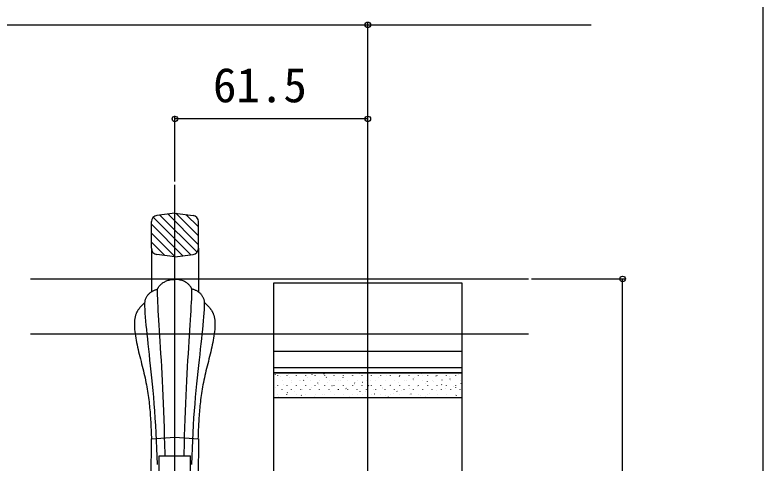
# Model space of a CAD drawing. Units: millimetres, scale not verified. Extents: x -875 to 875, y -1300 to 1293.
# Drawn here: x 636.5 to 875, y 811.7 to 954.5 of the extents above; entities that cross this region are included whole.
import ezdxf
from ezdxf.enums import TextEntityAlignment as Align

# ---------------------------------------------------------------- set-up
doc = ezdxf.new("R2010")
doc.units = ezdxf.units.MM
doc.header["$LTSCALE"] = 8
for name, color, linetype in [('0-4_YKK_12', 2, 'Continuous'), ('0-5_YKK_13', 4, 'Continuous'), ('0-6_YKK_D', 6, 'Continuous'), ('0-7_YKK_ZWAK', 7, 'Continuous'), ('0-8_YSS_K', 3, 'Continuous')]:
    doc.layers.add(name, color=color, linetype=linetype)
doc.styles.add('ＭＳ ゴシック', font='')
doc.styles.get('ＭＳ ゴシック').set_extended_font_data('MS Gothic')

msp = doc.modelspace()

# ---------------------------------------------------------------- linework, layer by layer
at = {"layer": '0-4_YKK_12'}
msp.add_line((641.5, 870.4), (800.228, 870.4), dxfattribs=at)
at = {"layer": '0-5_YKK_13'}
for p, q in [((687.5, 760.4), (687.5, 900.4)), ((692.561, 878.075), (680.579, 890.057)), ((687.5, 891.4), (681.736, 890.631)), ((694.562, 878.902), (682.704, 890.761)), ((695, 881.293), (685.2, 891.093)), ((687.5, 891.4), (693.264, 890.631)), ((695, 884.122), (687.756, 891.366)), ((695, 886.95), (691.019, 890.931)), ((680, 880.151), (680, 888.649)), ((690.066, 877.742), (680, 887.808)), ((695, 880.151), (695, 888.649)), ((687.57, 877.409), (680, 884.979)), ((684.328, 877.823), (680, 882.151)), ((680, 880.151), (680, 866.284)), ((695, 880.151), (695, 866.218)), ((687.5, 877.4), (681.736, 878.169)), ((687.5, 877.4), (693.264, 878.169)), ((719, 847.3), (779, 847.3)), ((719, 842.103), (779, 842.103)), ((719, 840.576), (779, 840.576)), ((719, 832.415), (719, 840.576)), ((719, 840.389), (779, 840.389)), ((719.575, 839.783), (719.52, 839.866)), ((720.299, 839.491), (720.299, 839.541)), ((723.289, 839.491), (723.289, 839.541)), ((723.712, 839.981), (723.708, 839.99)), ((726.279, 839.491), (726.279, 839.541)), ((729.269, 839.491), (729.269, 839.541)), ((731.305, 839.819), (731.25, 839.902)), ((732.259, 839.491), (732.259, 839.541)), ((735.048, 840.057), (735.045, 840.067)), ((735.249, 839.491), (735.249, 839.541)), ((738.239, 839.491), (738.239, 839.541)), ((741.229, 839.491), (741.229, 839.541)), ((743.756, 839.535), (743.753, 839.545)), ((744.219, 839.491), (744.219, 839.541)), ((746.385, 840.134), (746.382, 840.144)), ((747.209, 839.491), (747.209, 839.541)), ((750.199, 839.491), (750.199, 839.541)), ((753.189, 839.491), (753.189, 839.541)), ((754.56, 840.199), (754.505, 840.283)), ((755.093, 839.612), (755.089, 839.621)), ((756.179, 839.491), (756.179, 839.541)), ((757.722, 840.211), (757.718, 840.22)), ((759.169, 839.491), (759.169, 839.541)), ((762.159, 839.491), (762.159, 839.541)), ((765.149, 839.491), (765.149, 839.541)), ((766.29, 840.235), (766.234, 840.319)), ((766.429, 839.689), (766.426, 839.698)), ((768.139, 839.491), (768.139, 839.541)), ((769.058, 840.287), (769.055, 840.297)), ((771.129, 839.491), (771.129, 839.541)), ((774.119, 839.491), (774.119, 839.541)), ((777.109, 839.491), (777.109, 839.541)), ((777.766, 839.765), (777.763, 839.775)), ((721.083, 839.382), (721.079, 839.391)), ((721.674, 838.066), (721.674, 838.116)), ((724.079, 838.899), (724.023, 838.982)), ((724.664, 838.066), (724.664, 838.116)), ((724.683, 837.238), (724.68, 837.247)), ((727.312, 837.837), (727.309, 837.846)), ((727.654, 838.066), (727.654, 838.116)), ((728.582, 838.014), (728.527, 838.097)), ((729.807, 838.813), (729.804, 838.822)), ((730.644, 838.066), (730.644, 838.116)), ((732.419, 839.459), (732.416, 839.468)), ((733.085, 837.13), (733.03, 837.213)), ((733.634, 838.066), (733.634, 838.116)), ((735.808, 838.935), (735.753, 839.018)), ((736.02, 837.314), (736.016, 837.324)), ((736.624, 838.066), (736.624, 838.116)), ((738.649, 837.913), (738.645, 837.923)), ((739.614, 838.066), (739.614, 838.116)), ((740.311, 838.05), (740.256, 838.133)), ((741.144, 838.889), (741.141, 838.899)), ((742.604, 838.066), (742.604, 838.116)), ((744.815, 837.166), (744.759, 837.249)), ((745.594, 838.066), (745.594, 838.116)), ((747.356, 837.391), (747.353, 837.4)), ((748.584, 838.066), (748.584, 838.116)), ((749.985, 837.99), (749.982, 837.999)), ((751.574, 838.066), (751.574, 838.116)), ((752.481, 838.966), (752.477, 838.975)), ((754.564, 838.066), (754.564, 838.116)), ((757.554, 838.066), (757.554, 838.116)), ((758.693, 837.468), (758.69, 837.477)), ((759.063, 839.315), (759.008, 839.398)), ((760.544, 838.066), (760.544, 838.116)), ((761.322, 838.067), (761.319, 838.076)), ((763.566, 838.431), (763.511, 838.514)), ((763.534, 838.066), (763.534, 838.116)), ((763.817, 839.043), (763.814, 839.052)), ((766.524, 838.066), (766.524, 838.116)), ((768.07, 837.546), (768.014, 837.63)), ((769.514, 838.066), (769.514, 838.116)), ((770.03, 837.544), (770.026, 837.554)), ((770.793, 839.351), (770.738, 839.434)), ((772.504, 838.066), (772.504, 838.116)), ((772.659, 838.143), (772.655, 838.153)), ((775.154, 839.119), (775.151, 839.129)), ((775.296, 838.467), (775.241, 838.55)), ((775.494, 838.066), (775.494, 838.116)), ((778.484, 838.066), (778.484, 838.116)), ((719.575, 835.616), (719.572, 835.625)), ((720.299, 836.451), (720.299, 836.501)), ((721.674, 835.026), (721.674, 835.076)), ((722.071, 836.592), (722.067, 836.601)), ((723.289, 836.451), (723.289, 836.501)), ((724.664, 835.026), (724.664, 835.076)), ((726.279, 836.451), (726.279, 836.501)), ((727.654, 835.026), (727.654, 835.076)), ((728.283, 835.094), (728.28, 835.103)), ((729.269, 836.451), (729.269, 836.501)), ((730.644, 835.026), (730.644, 835.076)), ((730.912, 835.692), (730.909, 835.702)), ((732.259, 836.451), (732.259, 836.501)), ((733.407, 836.668), (733.404, 836.678)), ((733.634, 835.026), (733.634, 835.076)), ((735.249, 836.451), (735.249, 836.501)), ((736.624, 835.026), (736.624, 835.076)), ((737.588, 836.245), (737.533, 836.329)), ((738.239, 836.451), (738.239, 836.501)), ((739.614, 835.026), (739.614, 835.076)), ((739.62, 835.17), (739.617, 835.18)), ((741.229, 836.451), (741.229, 836.501)), ((742.091, 835.361), (742.036, 835.444)), ((742.249, 835.769), (742.245, 835.779)), ((742.604, 835.026), (742.604, 835.076)), ((744.219, 836.451), (744.219, 836.501)), ((744.744, 836.745), (744.741, 836.754)), ((745.594, 835.026), (745.594, 835.076)), ((747.209, 836.451), (747.209, 836.501)), ((748.584, 835.026), (748.584, 835.076)), ((749.318, 836.281), (749.263, 836.365)), ((750.199, 836.451), (750.199, 836.501)), ((750.957, 835.247), (750.953, 835.256)), ((751.574, 835.026), (751.574, 835.076)), ((753.189, 836.451), (753.189, 836.501)), ((753.585, 835.846), (753.582, 835.855)), ((753.821, 835.397), (753.766, 835.48)), ((754.564, 835.026), (754.564, 835.076)), ((756.081, 836.822), (756.077, 836.831)), ((756.179, 836.451), (756.179, 836.501)), ((757.554, 835.026), (757.554, 835.076)), ((759.169, 836.451), (759.169, 836.501)), ((760.544, 835.026), (760.544, 835.076)), ((762.159, 836.451), (762.159, 836.501)), ((762.293, 835.324), (762.29, 835.333)), ((763.534, 835.026), (763.534, 835.076)), ((764.922, 835.922), (764.919, 835.932)), ((765.149, 836.451), (765.149, 836.501)), ((766.524, 835.026), (766.524, 835.076)), ((767.417, 836.898), (767.414, 836.908)), ((768.139, 836.451), (768.139, 836.501)), ((769.514, 835.026), (769.514, 835.076)), ((771.018, 834.754), (771.014, 834.764)), ((771.129, 836.451), (771.129, 836.501)), ((772.504, 835.026), (772.504, 835.076)), ((772.573, 836.662), (772.518, 836.745)), ((773.63, 835.4), (773.627, 835.41)), ((774.119, 836.451), (774.119, 836.501)), ((775.494, 835.026), (775.494, 835.076)), ((776.259, 835.999), (776.255, 836.008)), ((777.076, 835.777), (777.021, 835.861)), ((777.109, 836.451), (777.109, 836.501)), ((778.484, 835.026), (778.484, 835.076)), ((778.754, 836.975), (778.751, 836.984)), ((720.299, 833.411), (720.299, 833.461)), ((720.547, 832.873), (720.543, 832.882)), ((723.176, 833.472), (723.172, 833.481)), ((723.34, 834.096), (723.284, 834.179)), ((723.289, 833.411), (723.289, 833.461)), ((725.671, 834.448), (725.668, 834.457)), ((726.279, 833.411), (726.279, 833.461)), ((727.843, 833.211), (727.788, 833.295)), ((729.269, 833.411), (729.269, 833.461)), ((731.883, 832.949), (731.88, 832.959)), ((732.259, 833.411), (732.259, 833.461)), ((734.512, 833.548), (734.509, 833.558)), ((735.249, 833.411), (735.249, 833.461)), ((737.008, 834.524), (737.004, 834.534)), ((738.239, 833.411), (738.239, 833.461)), ((741.229, 833.411), (741.229, 833.461)), ((743.22, 833.026), (743.217, 833.035)), ((744.219, 833.411), (744.219, 833.461)), ((745.849, 833.625), (745.846, 833.634)), ((746.595, 834.476), (746.539, 834.56)), ((747.209, 833.411), (747.209, 833.461)), ((748.344, 834.601), (748.341, 834.61)), ((750.199, 833.411), (750.199, 833.461)), ((751.098, 833.592), (751.043, 833.675)), ((751.945, 832.457), (751.941, 832.466)), ((753.189, 833.411), (753.189, 833.461)), ((754.557, 833.103), (754.553, 833.112)), ((755.601, 832.707), (755.546, 832.791)), ((756.179, 833.411), (756.179, 833.461)), ((757.186, 833.702), (757.182, 833.711)), ((758.324, 834.512), (758.269, 834.596)), ((759.169, 833.411), (759.169, 833.461)), ((759.681, 834.677), (759.678, 834.687)), ((762.159, 833.411), (762.159, 833.461)), ((762.827, 833.628), (762.772, 833.711)), ((763.281, 832.533), (763.278, 832.543)), ((765.149, 833.411), (765.149, 833.461)), ((765.893, 833.179), (765.89, 833.189)), ((767.331, 832.743), (767.275, 832.827)), ((768.139, 833.411), (768.139, 833.461)), ((768.522, 833.778), (768.519, 833.788)), ((771.129, 833.411), (771.129, 833.461)), ((774.119, 833.411), (774.119, 833.461)), ((774.618, 832.61), (774.615, 832.619)), ((777.109, 833.411), (777.109, 833.461)), ((777.23, 833.256), (777.227, 833.265)), ((682.5, 813.949), (692.5, 813.949)), ((682.5, 760.4), (682.5, 813.949)), ((692.5, 760.4), (692.5, 813.949))]:
    msp.add_line(p, q, dxfattribs=at)
for points in [[(684.35, 813.949), (684.339, 814.669), (684.285, 817.486), (684.219, 820.246), (684.144, 822.948), (684.058, 825.592), (683.965, 828.175), (683.864, 830.696), (683.758, 833.154), (683.646, 835.547), (683.53, 837.876), (683.411, 840.137), (683.29, 842.33), (683.169, 844.453), (683.047, 846.506), (682.927, 848.487), (682.809, 850.394), (682.694, 852.227), (682.583, 853.984), (682.478, 855.664), (682.379, 857.265), (682.288, 858.786), (682.206, 860.226), (682.132, 861.584), (682.07, 862.859), (682.019, 864.048), (681.981, 865.151), (681.957, 866.167), (681.947, 867.093), (681.952, 867.135), (681.968, 867.193), (681.994, 867.264), (682.031, 867.349), (682.08, 867.445), (682.139, 867.551), (682.21, 867.667), (682.293, 867.792), (682.387, 867.923), (682.493, 868.06), (682.612, 868.202)], [(682.612, 868.202), (682.742, 868.347), (682.886, 868.495), (683.042, 868.644), (683.211, 868.794), (683.393, 868.942), (683.589, 869.087), (683.797, 869.23), (684.02, 869.367), (684.256, 869.499), (684.507, 869.624), (684.772, 869.741), (685.051, 869.849), (685.344, 869.946), (685.653, 870.031), (685.976, 870.104), (686.315, 870.163), (686.669, 870.206), (687.038, 870.234), (687.423, 870.244)], [(692.242, 868.221), (692.11, 868.366), (691.966, 868.514), (691.809, 868.662), (691.64, 868.811), (691.457, 868.958), (691.261, 869.103), (691.051, 869.244), (690.828, 869.381), (690.591, 869.512), (690.34, 869.636), (690.075, 869.752), (689.796, 869.858), (689.502, 869.954), (689.193, 870.038), (688.87, 870.11), (688.531, 870.167), (688.177, 870.21), (687.808, 870.235), (687.423, 870.244)], [(690.469, 813.949), (690.478, 814.681), (690.526, 817.498), (690.587, 820.259), (690.66, 822.962), (690.743, 825.605), (690.836, 828.188), (690.937, 830.71), (691.045, 833.168), (691.159, 835.562), (691.278, 837.891), (691.4, 840.153), (691.525, 842.346), (691.651, 844.47), (691.777, 846.524), (691.903, 848.505), (692.026, 850.413), (692.146, 852.246), (692.261, 854.003), (692.371, 855.683), (692.473, 857.285), (692.568, 858.806), (692.654, 860.247), (692.729, 861.605), (692.793, 862.88), (692.845, 864.069), (692.882, 865.173), (692.905, 866.188), (692.912, 867.115), (692.907, 867.157), (692.891, 867.215), (692.864, 867.286), (692.826, 867.37), (692.778, 867.466), (692.718, 867.573), (692.646, 867.688), (692.563, 867.812), (692.468, 867.943), (692.361, 868.08), (692.242, 868.221)], [(678.426, 864.57), (678.533, 864.757), (678.649, 864.939), (678.773, 865.115), (678.906, 865.285), (679.046, 865.449), (679.193, 865.607), (679.347, 865.759), (679.506, 865.904), (679.672, 866.042), (679.843, 866.173), (680.019, 866.297), (680.2, 866.414), (680.384, 866.522), (680.572, 866.623), (680.763, 866.716), (680.956, 866.801), (681.152, 866.877), (681.349, 866.945), (681.548, 867.003), (681.747, 867.053), (681.947, 867.093)], [(696.443, 864.608), (696.335, 864.794), (696.219, 864.976), (696.094, 865.151), (695.961, 865.321), (695.82, 865.484), (695.673, 865.642), (695.518, 865.793), (695.358, 865.937), (695.191, 866.074), (695.02, 866.204), (694.843, 866.327), (694.663, 866.443), (694.478, 866.551), (694.289, 866.651), (694.098, 866.743), (693.904, 866.827), (693.708, 866.902), (693.511, 866.969), (693.312, 867.027), (693.112, 867.076), (692.912, 867.115)], [(681.912, 811.226), (681.847, 813.82), (681.761, 816.364), (681.656, 818.855), (681.534, 821.295), (681.396, 823.682), (681.245, 826.015), (681.081, 828.295), (680.907, 830.52), (680.725, 832.689), (680.535, 834.804), (680.341, 836.861), (680.143, 838.862), (679.944, 840.806), (679.744, 842.691), (679.547, 844.518), (679.353, 846.286), (679.164, 847.994), (678.983, 849.642), (678.81, 851.229), (678.648, 852.754), (678.498, 854.217), (678.362, 855.618), (678.242, 856.956), (678.14, 858.23), (678.057, 859.439), (677.995, 860.583), (677.955, 861.662), (677.94, 862.675), (677.947, 862.902), (677.966, 863.125), (677.998, 863.345), (678.042, 863.56), (678.097, 863.771), (678.164, 863.978), (678.241, 864.18), (678.329, 864.378), (678.426, 864.57)], [(692.915, 811.25), (692.973, 813.845), (693.054, 816.388), (693.156, 818.881), (693.276, 821.321), (693.413, 823.708), (693.564, 826.042), (693.729, 828.322), (693.906, 830.548), (694.091, 832.718), (694.285, 834.833), (694.483, 836.892), (694.686, 838.893), (694.891, 840.838), (695.096, 842.724), (695.299, 844.552), (695.498, 846.32), (695.692, 848.029), (695.879, 849.677), (696.057, 851.265), (696.223, 852.791), (696.377, 854.255), (696.516, 855.656), (696.638, 856.994), (696.742, 858.268), (696.826, 859.478), (696.887, 860.623), (696.925, 861.702), (696.936, 862.715), (696.929, 862.942), (696.909, 863.165), (696.877, 863.384), (696.832, 863.6), (696.776, 863.811), (696.708, 864.017), (696.63, 864.219), (696.541, 864.416), (696.443, 864.608)], [(677.923, 862.839), (677.813, 862.735), (677.702, 862.63), (677.592, 862.526), (677.482, 862.421), (677.373, 862.316), (677.264, 862.21), (677.156, 862.104), (677.049, 861.997), (676.943, 861.889), (676.838, 861.781), (676.733, 861.671), (676.631, 861.561), (676.529, 861.449), (676.429, 861.336), (676.331, 861.221), (676.234, 861.105), (676.139, 860.987), (676.046, 860.868), (675.956, 860.747), (675.867, 860.624), (675.781, 860.499), (675.697, 860.372), (675.616, 860.243), (675.537, 860.112), (675.461, 859.978), (675.388, 859.842), (675.318, 859.703), (675.251, 859.561), (675.188, 859.417), (675.127, 859.27), (674.965, 858.806), (674.834, 858.315), (674.731, 857.8), (674.656, 857.261), (674.608, 856.699), (674.584, 856.116), (674.585, 855.513), (674.607, 854.891), (674.651, 854.251)], [(696.924, 862.839), (697.034, 862.735), (697.144, 862.63), (697.255, 862.526), (697.364, 862.421), (697.474, 862.316), (697.582, 862.21), (697.691, 862.104), (697.798, 861.997), (697.904, 861.889), (698.009, 861.781), (698.113, 861.671), (698.216, 861.561), (698.318, 861.449), (698.418, 861.336), (698.516, 861.221), (698.613, 861.105), (698.708, 860.987), (698.8, 860.868), (698.891, 860.747), (698.98, 860.624), (699.066, 860.499), (699.15, 860.372), (699.231, 860.243), (699.31, 860.112), (699.386, 859.978), (699.459, 859.842), (699.529, 859.703), (699.596, 859.561), (699.659, 859.417), (699.72, 859.27), (699.882, 858.806), (700.013, 858.315), (700.116, 857.8), (700.191, 857.261), (700.239, 856.699), (700.262, 856.116), (700.262, 855.513), (700.24, 854.891), (700.196, 854.251)], [(674.651, 854.251), (674.714, 853.595), (674.795, 852.923), (674.893, 852.237), (675.006, 851.538), (675.133, 850.827), (675.273, 850.106), (675.425, 849.375), (675.586, 848.636), (675.756, 847.89), (675.932, 847.139), (676.115, 846.382), (676.302, 845.622), (676.493, 844.86), (676.684, 844.097), (676.877, 843.334), (677.068, 842.573), (677.257, 841.813), (677.442, 841.058), (677.621, 840.307), (677.795, 839.563), (677.96, 838.826), (678.116, 838.097), (678.263, 837.376), (678.402, 836.663), (678.532, 835.958), (678.655, 835.26), (678.769, 834.569), (678.876, 833.885), (678.976, 833.208), (679.069, 832.537), (679.156, 831.871), (679.236, 831.212), (679.311, 830.557), (679.38, 829.908), (679.444, 829.264), (679.502, 828.624), (679.557, 827.988), (679.606, 827.357), (679.652, 826.729)], [(700.196, 854.251), (700.133, 853.595), (700.052, 852.923), (699.954, 852.237), (699.841, 851.538), (699.714, 850.827), (699.574, 850.106), (699.422, 849.375), (699.261, 848.636), (699.091, 847.89), (698.914, 847.139), (698.732, 846.382), (698.545, 845.622), (698.354, 844.86), (698.162, 844.097), (697.97, 843.334), (697.779, 842.573), (697.59, 841.813), (697.405, 841.058), (697.226, 840.307), (697.052, 839.563), (696.887, 838.826), (696.731, 838.097), (696.583, 837.376), (696.445, 836.663), (696.314, 835.958), (696.192, 835.26), (696.078, 834.569), (695.971, 833.885), (695.871, 833.208), (695.778, 832.537), (695.691, 831.871), (695.61, 831.212), (695.536, 830.557), (695.467, 829.908), (695.403, 829.264), (695.344, 828.624), (695.29, 827.988), (695.24, 827.357), (695.195, 826.729)], [(779, 840.576), (779, 832.415), (719, 832.415)], [(679.652, 826.729), (679.694, 826.104), (679.733, 825.483), (679.768, 824.864), (679.801, 824.248), (679.831, 823.634), (679.86, 823.022), (679.886, 822.412), (679.911, 821.803), (679.934, 821.195), (679.957, 820.589), (679.979, 819.982), (680, 819.377)], [(695.195, 826.729), (695.153, 826.104), (695.114, 825.483), (695.078, 824.864), (695.046, 824.248), (695.015, 823.634), (694.987, 823.022), (694.961, 822.412), (694.936, 821.803), (694.913, 821.195), (694.89, 820.589), (694.868, 819.982), (694.847, 819.377)], [(679.928, 806.824), (680, 819.377), (687.5, 819.893), (695.001, 819.41), (694.929, 806.843)]]:
    msp.add_lwpolyline(points, dxfattribs=at)
msp.add_lwpolyline([(779, 869.1), (779, 671.7), (719, 671.7), (719, 869.1)], close=True, dxfattribs=at)
for centre, start, end in [((682, 888.649), 97.595, 180), ((693, 888.649), 0, 82.405), ((682, 880.151), 180, 262.405), ((693, 880.151), 277.59428, 0)]:
    msp.add_arc(centre, 2, start, end, dxfattribs=at)
at = {"layer": '0-6_YKK_D'}
for p, q in [((749, 771.4), (749, 952.4)), ((749, 771.4), (749, 952.4)), ((409, 951.4), (749, 951.4)), ((749, 951.4), (820.228, 951.4)), ((687.5, 901.4), (687.5, 922.4)), ((749, 921.4), (687.5, 921.4)), ((749, 771.4), (749, 922.4)), ((801.228, 870.4), (831.228, 870.4)), ((830.228, 670.4), (830.228, 870.4))]:
    msp.add_line(p, q, dxfattribs=at)
for centre in [(749, 951.4), (749, 951.4), (687.5, 921.4), (749, 921.4), (830.228, 870.4)]:
    msp.add_circle(centre, 0.875, dxfattribs=at)
at = {"layer": '0-7_YKK_ZWAK'}
msp.add_lwpolyline([(-875, -1299.6), (875, -1299.6), (875, 1250.4)], dxfattribs=at)
at = {"layer": '0-8_YSS_K'}
msp.add_line((641.5, 852.9), (800.228, 852.9), dxfattribs=at)

# ---------------------------------------------------------------- texts
at = {"layer": '0-6_YKK_D', "style": 'ＭＳ ゴシック'}
msp.add_text('61.5', height=11, dxfattribs=at).set_placement((699.628, 923.4), align=Align.BOTTOM_LEFT)

doc.saveas('drawing.dxf')
